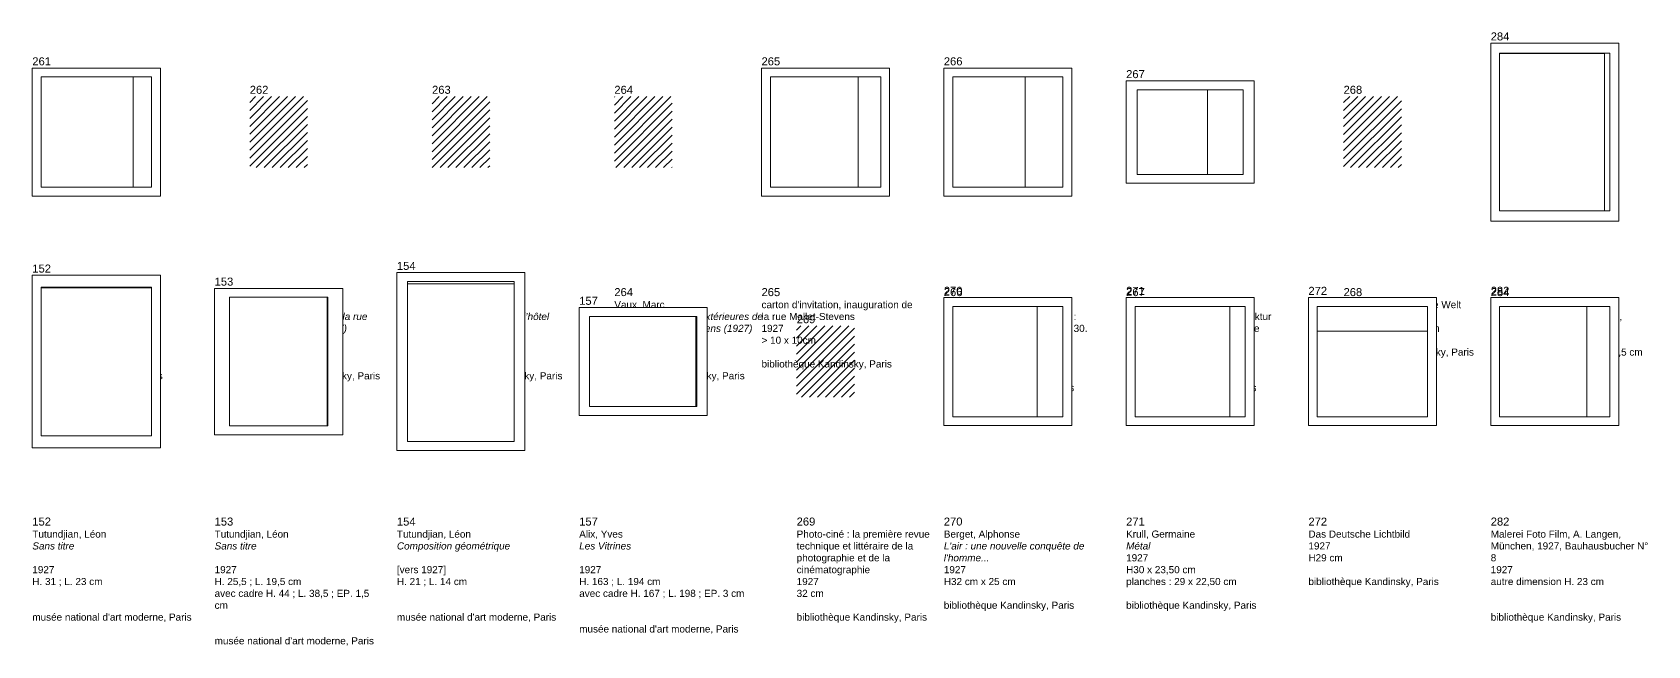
# Model space of a CAD drawing. Header units: metres. Extents: x -2000 to 323164, y 5742 to 90121.
# Drawn here: x 67330 to 85495, y 73185 to 80082 of the extents above; entities that cross this region are included whole.
import ezdxf

# ---------------------------------------------------------------- set-up
doc = ezdxf.new("R2010")
doc.units = ezdxf.units.M
for name, color, linetype, lineweight in [('A2-CIMAISE H', 8, 'Continuous', 13), ('A8-ART no', 152, 'Continuous', 13), ('A8-ART-cadre', 8, 'Continuous', 9), ('A8-ART-detail', 230, 'Continuous', 9), ('A8-ART-works photo', 171, 'Continuous', 5), ('A8-ART-works plan', 241, 'Continuous', 5)]:
    doc.layers.add(name, color=color, linetype=linetype, lineweight=lineweight)
doc.styles.add('AtoY_40', font='Arial.ttf', dxfattribs={"height": 80})
doc.styles.add('JP_50', font='Arial.ttf', dxfattribs={"height": 90})
picture_1 = doc.add_image_def('image86.jpeg', size_in_pixel=(160, 192))
picture_2 = doc.add_image_def('image87.jpeg', size_in_pixel=(153, 192))
picture_3 = doc.add_image_def('image88.jpeg', size_in_pixel=(126, 192))
picture_4 = doc.add_image_def('image89.jpeg', size_in_pixel=(159, 192))
picture_5 = doc.add_image_def('image90.jpeg', size_in_pixel=(128, 192))
picture_6 = doc.add_image_def('image119.jpeg', size_in_pixel=(143, 192))
picture_7 = doc.add_image_def('image120.jpeg', size_in_pixel=(146, 192))
picture_8 = doc.add_image_def('image121.jpeg', size_in_pixel=(130, 192))
picture_9 = doc.add_image_def('image122.jpeg', size_in_pixel=(192, 163))
picture_10 = doc.add_image_def('image123.jpeg', size_in_pixel=(147, 192))
picture_11 = doc.add_image_def('image124.jpeg', size_in_pixel=(165, 192))
picture_12 = doc.add_image_def('image125.jpeg', size_in_pixel=(192, 149))
picture_13 = doc.add_image_def('image126.jpeg', size_in_pixel=(152, 192))

# ---------------------------------------------------------------- blocks, each defined once
blk = doc.blocks.new('ART-261')
blk.add_wipeout([(-720, -720), (720, -720), (720, 720), (-720, 720)]).dxf.layer = 'A8-ART-cadre'
at = {"layer": 'A8-ART-cadre', "color": 8}
blk.add_lwpolyline([(-720, -720), (720, -720), (720, 720), (-720, 720), (-720, -720)], dxfattribs=at)
at = {"layer": 'A8-ART-works plan', "color": 241}
blk.add_lwpolyline([(-620, -620), (620, -620), (620, 620), (-620, 620), (-620, -620)], dxfattribs=at)
at = {"layer": 'A8-ART no', "color": 152, "insert": (-720, 795), "char_height": 90, "attachment_point": 4, "style": 'JP_50'}
blk.add_mtext('261', dxfattribs=at)
at = {"layer": 'A8-ART-works photo'}
image = blk.add_image(picture_1, insert=(-620, -620), size_in_units=(1033, 1240), dxfattribs=at)
blk = doc.blocks.new('ART-262')
at = {"layer": 'A2-CIMAISE H'}
h = blk.add_hatch(dxfattribs=at)
h.set_pattern_fill('ANSI31', scale=20)
h.paths.add_polyline_path([(-325, -400), (325, -400), (325, 400), (-325, 400)])
at = {"layer": 'A8-ART no', "color": 152, "insert": (-325, 475), "char_height": 90, "attachment_point": 4, "style": 'JP_50'}
blk.add_mtext('262', dxfattribs=at)
blk = doc.blocks.new('ART-263')
at = {"layer": 'A2-CIMAISE H'}
h = blk.add_hatch(dxfattribs=at)
h.set_pattern_fill('ANSI31', scale=20)
h.paths.add_polyline_path([(-325, -400), (325, -400), (325, 400), (-325, 400)])
at = {"layer": 'A8-ART no', "color": 152, "insert": (-325, 475), "char_height": 90, "attachment_point": 4, "style": 'JP_50'}
blk.add_mtext('263', dxfattribs=at)
blk = doc.blocks.new('ART-264')
at = {"layer": 'A2-CIMAISE H'}
h = blk.add_hatch(dxfattribs=at)
h.set_pattern_fill('ANSI31', scale=20)
h.paths.add_polyline_path([(-325, -400), (325, -400), (325, 400), (-325, 400)])
at = {"layer": 'A8-ART no', "color": 152, "insert": (-325, 475), "char_height": 90, "attachment_point": 4, "style": 'JP_50'}
blk.add_mtext('264', dxfattribs=at)
blk = doc.blocks.new('ART-265')
blk.add_wipeout([(-720, -720), (720, -720), (720, 720), (-720, 720)]).dxf.layer = 'A8-ART-cadre'
at = {"layer": 'A8-ART-cadre', "color": 8}
blk.add_lwpolyline([(-720, -720), (720, -720), (720, 720), (-720, 720), (-720, -720)], dxfattribs=at)
at = {"layer": 'A8-ART-works plan', "color": 241}
blk.add_lwpolyline([(-620, -620), (620, -620), (620, 620), (-620, 620), (-620, -620)], dxfattribs=at)
at = {"layer": 'A8-ART no', "color": 152, "insert": (-720, 795), "char_height": 90, "attachment_point": 4, "style": 'JP_50'}
blk.add_mtext('265', dxfattribs=at)
at = {"layer": 'A8-ART-works photo'}
image = blk.add_image(picture_2, insert=(-620, -620), size_in_units=(988.125, 1240), dxfattribs=at)
blk = doc.blocks.new('ART-266')
blk.add_wipeout([(-720, -720), (720, -720), (720, 720), (-720, 720)]).dxf.layer = 'A8-ART-cadre'
at = {"layer": 'A8-ART-cadre', "color": 8}
blk.add_lwpolyline([(-720, -720), (720, -720), (720, 720), (-720, 720), (-720, -720)], dxfattribs=at)
at = {"layer": 'A8-ART-works plan', "color": 241}
blk.add_lwpolyline([(-620, -620), (620, -620), (620, 620), (-620, 620), (-620, -620)], dxfattribs=at)
at = {"layer": 'A8-ART no', "color": 152, "insert": (-720, 795), "char_height": 90, "attachment_point": 4, "style": 'JP_50'}
blk.add_mtext('266', dxfattribs=at)
at = {"layer": 'A8-ART-works photo'}
image = blk.add_image(picture_3, insert=(-620, -620), size_in_units=(813.75, 1240), dxfattribs=at)
blk = doc.blocks.new('ART-267')
blk.add_wipeout([(-720, -576), (720, -576), (720, 576), (-720, 576)]).dxf.layer = 'A8-ART-cadre'
at = {"layer": 'A8-ART-cadre', "color": 8}
blk.add_lwpolyline([(-720, -576), (720, -576), (720, 576), (-720, 576), (-720, -576)], dxfattribs=at)
at = {"layer": 'A8-ART-works plan', "color": 241}
blk.add_lwpolyline([(-595, -476), (595, -476), (595, 476), (-595, 476), (-595, -476)], dxfattribs=at)
at = {"layer": 'A8-ART no', "color": 152, "insert": (-720, 651), "char_height": 90, "attachment_point": 4, "style": 'JP_50'}
blk.add_mtext('267', dxfattribs=at)
at = {"layer": 'A8-ART-works photo'}
image = blk.add_image(picture_4, insert=(-595, -476), size_in_units=(788.375, 952), dxfattribs=at)
blk = doc.blocks.new('ART-268')
at = {"layer": 'A2-CIMAISE H'}
h = blk.add_hatch(dxfattribs=at)
h.set_pattern_fill('ANSI31', scale=20)
h.paths.add_polyline_path([(-325, -400), (325, -400), (325, 400), (-325, 400)])
at = {"layer": 'A8-ART no', "color": 152, "insert": (-325, 475), "char_height": 90, "attachment_point": 4, "style": 'JP_50'}
blk.add_mtext('268', dxfattribs=at)
blk = doc.blocks.new('ART-284')
blk.add_wipeout([(-720, -1000), (720, -1000), (720, 1000), (-720, 1000)]).dxf.layer = 'A8-ART-cadre'
at = {"layer": 'A8-ART-cadre', "color": 8}
blk.add_lwpolyline([(-720, -1000), (720, -1000), (720, 1000), (-720, 1000), (-720, -1000)], dxfattribs=at)
at = {"layer": 'A8-ART-works plan', "color": 241}
blk.add_lwpolyline([(-620, -886), (620, -886), (620, 886), (-620, 886), (-620, -886)], dxfattribs=at)
at = {"layer": 'A8-ART no', "color": 152, "insert": (-720, 1075), "char_height": 90, "attachment_point": 4, "style": 'JP_50'}
blk.add_mtext('284', dxfattribs=at)
at = {"layer": 'A8-ART-works photo'}
image = blk.add_image(picture_5, insert=(-620, -886), size_in_units=(1181, 1771), dxfattribs=at)
blk = doc.blocks.new('ART-152')
blk.add_wipeout([(-720, -970), (720, -970), (720, 970), (-720, 970)]).dxf.layer = 'A8-ART-cadre'
at = {"layer": 'A8-ART-cadre', "color": 8}
blk.add_lwpolyline([(-720, -970), (720, -970), (720, 970), (-720, 970), (-720, -970)], dxfattribs=at)
at = {"layer": 'A8-ART-works plan', "color": 241}
blk.add_lwpolyline([(-620, -836), (620, -836), (620, 836), (-620, 836), (-620, -836)], dxfattribs=at)
at = {"layer": 'A8-ART no', "color": 152, "insert": (-720, 1045), "char_height": 90, "attachment_point": 4, "style": 'JP_50'}
blk.add_mtext('152', dxfattribs=at)
at = {"layer": 'A8-ART-works photo'}
image = blk.add_image(picture_6, insert=(-620, -836), size_in_units=(1240, 1665), dxfattribs=at)
blk = doc.blocks.new('ART-153')
blk.add_wipeout([(-720, -823), (720, -823), (720, 823), (-720, 823)]).dxf.layer = 'A8-ART-cadre'
at = {"layer": 'A8-ART-cadre', "color": 8}
blk.add_lwpolyline([(-720, -823), (720, -823), (720, 823), (-720, 823), (-720, -823)], dxfattribs=at)
at = {"layer": 'A8-ART-works plan', "color": 241}
blk.add_lwpolyline([(-553, -723), (553, -723), (553, 723), (-553, 723), (-553, -723)], dxfattribs=at)
at = {"layer": 'A8-ART no', "color": 152, "insert": (-720, 898), "char_height": 90, "attachment_point": 4, "style": 'JP_50'}
blk.add_mtext('153', dxfattribs=at)
at = {"layer": 'A8-ART-works photo'}
image = blk.add_image(picture_7, insert=(-553, -723), size_in_units=(1099, 1446), dxfattribs=at)
blk = doc.blocks.new('ART-154')
blk.add_wipeout([(-720, -1000), (720, -1000), (720, 1000), (-720, 1000)]).dxf.layer = 'A8-ART-cadre'
at = {"layer": 'A8-ART-cadre', "color": 8}
blk.add_lwpolyline([(-720, -1000), (720, -1000), (720, 1000), (-720, 1000), (-720, -1000)], dxfattribs=at)
at = {"layer": 'A8-ART-works plan', "color": 241}
blk.add_lwpolyline([(-600, -900), (600, -900), (600, 900), (-600, 900), (-600, -900)], dxfattribs=at)
at = {"layer": 'A8-ART no', "color": 152, "insert": (-720, 1075), "char_height": 90, "attachment_point": 4, "style": 'JP_50'}
blk.add_mtext('154', dxfattribs=at)
at = {"layer": 'A8-ART-works photo'}
image = blk.add_image(picture_8, insert=(-600, -900), size_in_units=(1200, 1772), dxfattribs=at)
blk = doc.blocks.new('ART-157')
blk.add_wipeout([(-720, -607), (720, -607), (720, 607), (-720, 607)]).dxf.layer = 'A8-ART-cadre'
at = {"layer": 'A8-ART-cadre', "color": 8}
blk.add_lwpolyline([(-720, -607), (720, -607), (720, 607), (-720, 607), (-720, -607)], dxfattribs=at)
at = {"layer": 'A8-ART-works plan', "color": 241}
blk.add_lwpolyline([(-604, -507), (604, -507), (604, 507), (-604, 507), (-604, -507)], dxfattribs=at)
at = {"layer": 'A8-ART no', "color": 152, "insert": (-720, 682), "char_height": 90, "attachment_point": 4, "style": 'JP_50'}
blk.add_mtext('157', dxfattribs=at)
at = {"layer": 'A8-ART-works photo'}
image = blk.add_image(picture_9, insert=(-604, -507), size_in_units=(1195, 1015), dxfattribs=at)
blk = doc.blocks.new('ART-269')
at = {"layer": 'A2-CIMAISE H'}
h = blk.add_hatch(dxfattribs=at)
h.set_pattern_fill('ANSI31', scale=20)
h.paths.add_polyline_path([(-325, -400), (325, -400), (325, 400), (-325, 400)])
at = {"layer": 'A8-ART no', "color": 152, "insert": (-325, 475), "char_height": 90, "attachment_point": 4, "style": 'JP_50'}
blk.add_mtext('269', dxfattribs=at)
blk = doc.blocks.new('ART-270')
blk.add_wipeout([(-720, -720), (720, -720), (720, 720), (-720, 720)]).dxf.layer = 'A8-ART-cadre'
at = {"layer": 'A8-ART-cadre', "color": 8}
blk.add_lwpolyline([(-720, -720), (720, -720), (720, 720), (-720, 720), (-720, -720)], dxfattribs=at)
at = {"layer": 'A8-ART-works plan', "color": 241}
blk.add_lwpolyline([(-620, -620), (620, -620), (620, 620), (-620, 620), (-620, -620)], dxfattribs=at)
at = {"layer": 'A8-ART no', "color": 152, "insert": (-720, 795), "char_height": 90, "attachment_point": 4, "style": 'JP_50'}
blk.add_mtext('270', dxfattribs=at)
at = {"layer": 'A8-ART-works photo'}
image = blk.add_image(picture_10, insert=(-620, -620), size_in_units=(949.375, 1240), dxfattribs=at)
blk = doc.blocks.new('ART-271')
blk.add_wipeout([(-720, -720), (720, -720), (720, 720), (-720, 720)]).dxf.layer = 'A8-ART-cadre'
at = {"layer": 'A8-ART-cadre', "color": 8}
blk.add_lwpolyline([(-720, -720), (720, -720), (720, 720), (-720, 720), (-720, -720)], dxfattribs=at)
at = {"layer": 'A8-ART-works plan', "color": 241}
blk.add_lwpolyline([(-620, -620), (620, -620), (620, 620), (-620, 620), (-620, -620)], dxfattribs=at)
at = {"layer": 'A8-ART no', "color": 152, "insert": (-720, 795), "char_height": 90, "attachment_point": 4, "style": 'JP_50'}
blk.add_mtext('271', dxfattribs=at)
at = {"layer": 'A8-ART-works photo'}
image = blk.add_image(picture_11, insert=(-620, -620), size_in_units=(1065.625, 1240), dxfattribs=at)
blk = doc.blocks.new('ART-272')
blk.add_wipeout([(-720, -720), (720, -720), (720, 720), (-720, 720)]).dxf.layer = 'A8-ART-cadre'
at = {"layer": 'A8-ART-cadre', "color": 8}
blk.add_lwpolyline([(-720, -720), (720, -720), (720, 720), (-720, 720), (-720, -720)], dxfattribs=at)
at = {"layer": 'A8-ART-works plan', "color": 241}
blk.add_lwpolyline([(-620, -620), (620, -620), (620, 620), (-620, 620), (-620, -620)], dxfattribs=at)
at = {"layer": 'A8-ART no', "color": 152, "insert": (-720, 795), "char_height": 90, "attachment_point": 4, "style": 'JP_50'}
blk.add_mtext('272', dxfattribs=at)
at = {"layer": 'A8-ART-works photo'}
image = blk.add_image(picture_12, insert=(-620, -620), size_in_units=(1240, 962), dxfattribs=at)
blk = doc.blocks.new('ART-282')
blk.add_wipeout([(-720, -720), (720, -720), (720, 720), (-720, 720)]).dxf.layer = 'A8-ART-cadre'
at = {"layer": 'A8-ART-cadre', "color": 8}
blk.add_lwpolyline([(-720, -720), (720, -720), (720, 720), (-720, 720), (-720, -720)], dxfattribs=at)
at = {"layer": 'A8-ART-works plan', "color": 241}
blk.add_lwpolyline([(-620, -620), (620, -620), (620, 620), (-620, 620), (-620, -620)], dxfattribs=at)
at = {"layer": 'A8-ART no', "color": 152, "insert": (-720, 795), "char_height": 90, "attachment_point": 4, "style": 'JP_50'}
blk.add_mtext('282', dxfattribs=at)
at = {"layer": 'A8-ART-works photo'}
image = blk.add_image(picture_13, insert=(-620, -620), size_in_units=(982, 1240), dxfattribs=at)

msp = doc.modelspace()

# ---------------------------------------------------------------- block references
at = {"layer": 'A8-ART-works plan'}
for name, p in [('ART-284', (84450, 78960)), ('ART-261', (68050, 78960)), ('ART-265', (76250, 78960)), ('ART-266', (78300, 78960)), ('ART-267', (80350, 78960)), ('ART-262', (70100, 78960)), ('ART-263', (72150, 78960)), ('ART-264', (74200, 78960)), ('ART-268', (82400, 78960)), ('ART-269', (76250, 76380))]:
    msp.add_blockref(name, p, dxfattribs=at)

# ---------------------------------------------------------------- texts
at = {"layer": 'A8-ART no', "color": 152, "char_height": 90, "width": 1800, "attachment_point": 4, "style": 'JP_50'}
for s, insert in [('261', (67330, 77160)), ('262', (69775, 77160)), ('263', (71825, 77160)), ('264', (73875, 77160)), ('265', (75530, 77160)), ('266', (77580, 77160)), ('267', (79630, 77160)), ('268', (82075, 77160)), ('284', (83730, 77160)), ('152', (67330, 74580)), ('153', (69380, 74580)), ('154', (71430, 74580)), ('157', (73480, 74580)), ('269', (75925, 74580)), ('270', (77580, 74580)), ('271', (79630, 74580)), ('272', (81680, 74580)), ('282', (83730, 74580))]:
    msp.add_mtext(s, dxfattribs=dict(at, insert=insert))
at = {"layer": 'A8-ART-detail', "color": 230, "char_height": 80, "width": 1800, "attachment_point": 1, "style": 'AtoY_40'}
for s, insert in [('Neutra, Richard Joseph{\\fArial|b0|i1|c0|p34;\\PWie baut Amerika?}\\P1927\\PH29 x 23 cm\\Pouvert : 29 x 46 cm\\P\\P\\pxa0.25;bibliothèque Kandinsky, Paris', (67330, 77060)), ('Vaux, Marc{\\fArial|b0|i1|c0|p34;\\PVues d’ensemble de la rue Mallet-Stevens (1927)}\\P1927\\Ppetit format\\P\\P\\pxa0.25;bibliothèque Kandinsky, Paris', (69775, 77060)), ('Vaux, Marc{\\fArial|b0|i1|c0|p34;\\PVues extérieures de l’hôtel Reifenberg (1927)}\\P1927\\Ppetit format\\P\\P\\pxa0.25;bibliothèque Kandinsky, Paris', (71825, 77060)), ('Vaux, Marc{\\fArial|b0|i1|c0|p34;\\PVues intérieures et extérieures de l’Agence Mallet-Stevens (1927)}\\P1927\\Ppetit format\\P\\P\\pxa0.25;bibliothèque Kandinsky, Paris', (73875, 77060)), ("carton d'invitation, inauguration de la rue Mallet-Stevens\\P1927\\P> 10 x 10cm\\P\\P\\pxa0.25;bibliothèque Kandinsky, Paris", (75530, 77060)), ('Wege und Richtungen der abstrakten Malerei in Europa : Städt. Kunsthalle Mannheim, 30. Januar bis 27. März 1927\\P1927\\PH24 cm\\P\\P\\pxa0.25;bibliothèque Kandinsky, Paris', (77580, 77060)), ("Sovremennaia Arkhitektura. Complément de titre : Architektur der Gegenwart : L'architecture contemporaine : CA, n°4\\P1927 (fac-simile de 2010)\\P30x24 cm\\P\\P\\pxa0.25;bibliothèque Kandinsky, Paris", (79630, 77060)), ('Die Gegenstandslose Welt\\P1927\\P1 vol. (104 p.) / 23 cm\\P\\P\\pxa0.25;bibliothèque Kandinsky, Paris', (82075, 77060)), ('Die Wohnung. Werkbund Ausstellung, Juli - Sept. 1927, Stuttgart\\P1927\\Pautre dimension H. 15 ; L. 10,5 cm\\P\\P\\P\\pxa0.25;(non renseigné)', (83730, 77060)), ("Tutundjian, Léon{\\fArial|b0|i1|c0|p34;\\PSans titre\\P}\\P1927\\PH. 31 ; L. 23 cm\\P\\P\\P\\pxa0.25;musée national d'art moderne, Paris", (67330, 74480)), ("Tutundjian, Léon{\\fArial|b0|i1|c0|p34;\\PSans titre\\P}\\P1927\\PH. 25,5 ; L. 19,5 cm\\Pavec cadre H. 44 ; L. 38,5 ; EP. 1,5 cm\\P\\P\\P\\pxa0.25;musée national d'art moderne, Paris", (69380, 74480)), ("Tutundjian, Léon{\\fArial|b0|i1|c0|p34;\\PComposition géométrique\\P}\\P[vers 1927]\\PH. 21 ; L. 14 cm\\P\\P\\P\\pxa0.25;musée national d'art moderne, Paris", (71430, 74480)), ("Alix, Yves{\\fArial|b0|i1|c0|p34;\\PLes Vitrines\\P}\\P1927\\PH. 163 ; L. 194 cm\\Pavec cadre H. 167 ; L. 198 ; EP. 3 cm\\P\\P\\P\\pxa0.25;musée national d'art moderne, Paris", (73480, 74480)), ('Photo-ciné : la première revue technique et littéraire de la photographie et de la cinématographie\\P1927\\P32 cm\\P\\P\\pxa0.25;bibliothèque Kandinsky, Paris', (75925, 74480)), ("Berget, Alphonse{\\fArial|b0|i1|c0|p34;\\PL'air : une nouvelle conquête de l'homme...}\\P1927\\PH32 cm x 25 cm\\P\\P\\pxa0.25;bibliothèque Kandinsky, Paris", (77580, 74480)), ('Krull, Germaine{\\fArial|b0|i1|c0|p34;\\PMétal}\\P1927\\PH30 x 23,50 cm\\Pplanches : 29 x 22,50 cm\\P\\P\\pxa0.25;bibliothèque Kandinsky, Paris', (79630, 74480)), ('Das Deutsche Lichtbild\\P1927\\PH29 cm\\P\\P\\pxa0.25;bibliothèque Kandinsky, Paris', (81680, 74480)), ('Malerei Foto Film, A. Langen, München, 1927, Bauhausbucher N° 8\\P1927\\Pautre dimension H. 23 cm\\P\\P\\P\\pxa0.25;bibliothèque Kandinsky, Paris', (83730, 74480))]:
    msp.add_mtext(s, dxfattribs=dict(at, insert=insert))

# ---------------------------------------------------------------- next in the draw order: block references
at = {"layer": 'A8-ART-works plan'}
for name, p in [('ART-152', (68050, 76380)), ('ART-154', (72150, 76380)), ('ART-153', (70100, 76380)), ('ART-270', (78300, 76380)), ('ART-271', (80350, 76380)), ('ART-272', (82400, 76380)), ('ART-282', (84450, 76380)), ('ART-157', (74200, 76380))]:
    msp.add_blockref(name, p, dxfattribs=at)

doc.saveas('drawing.dxf')
